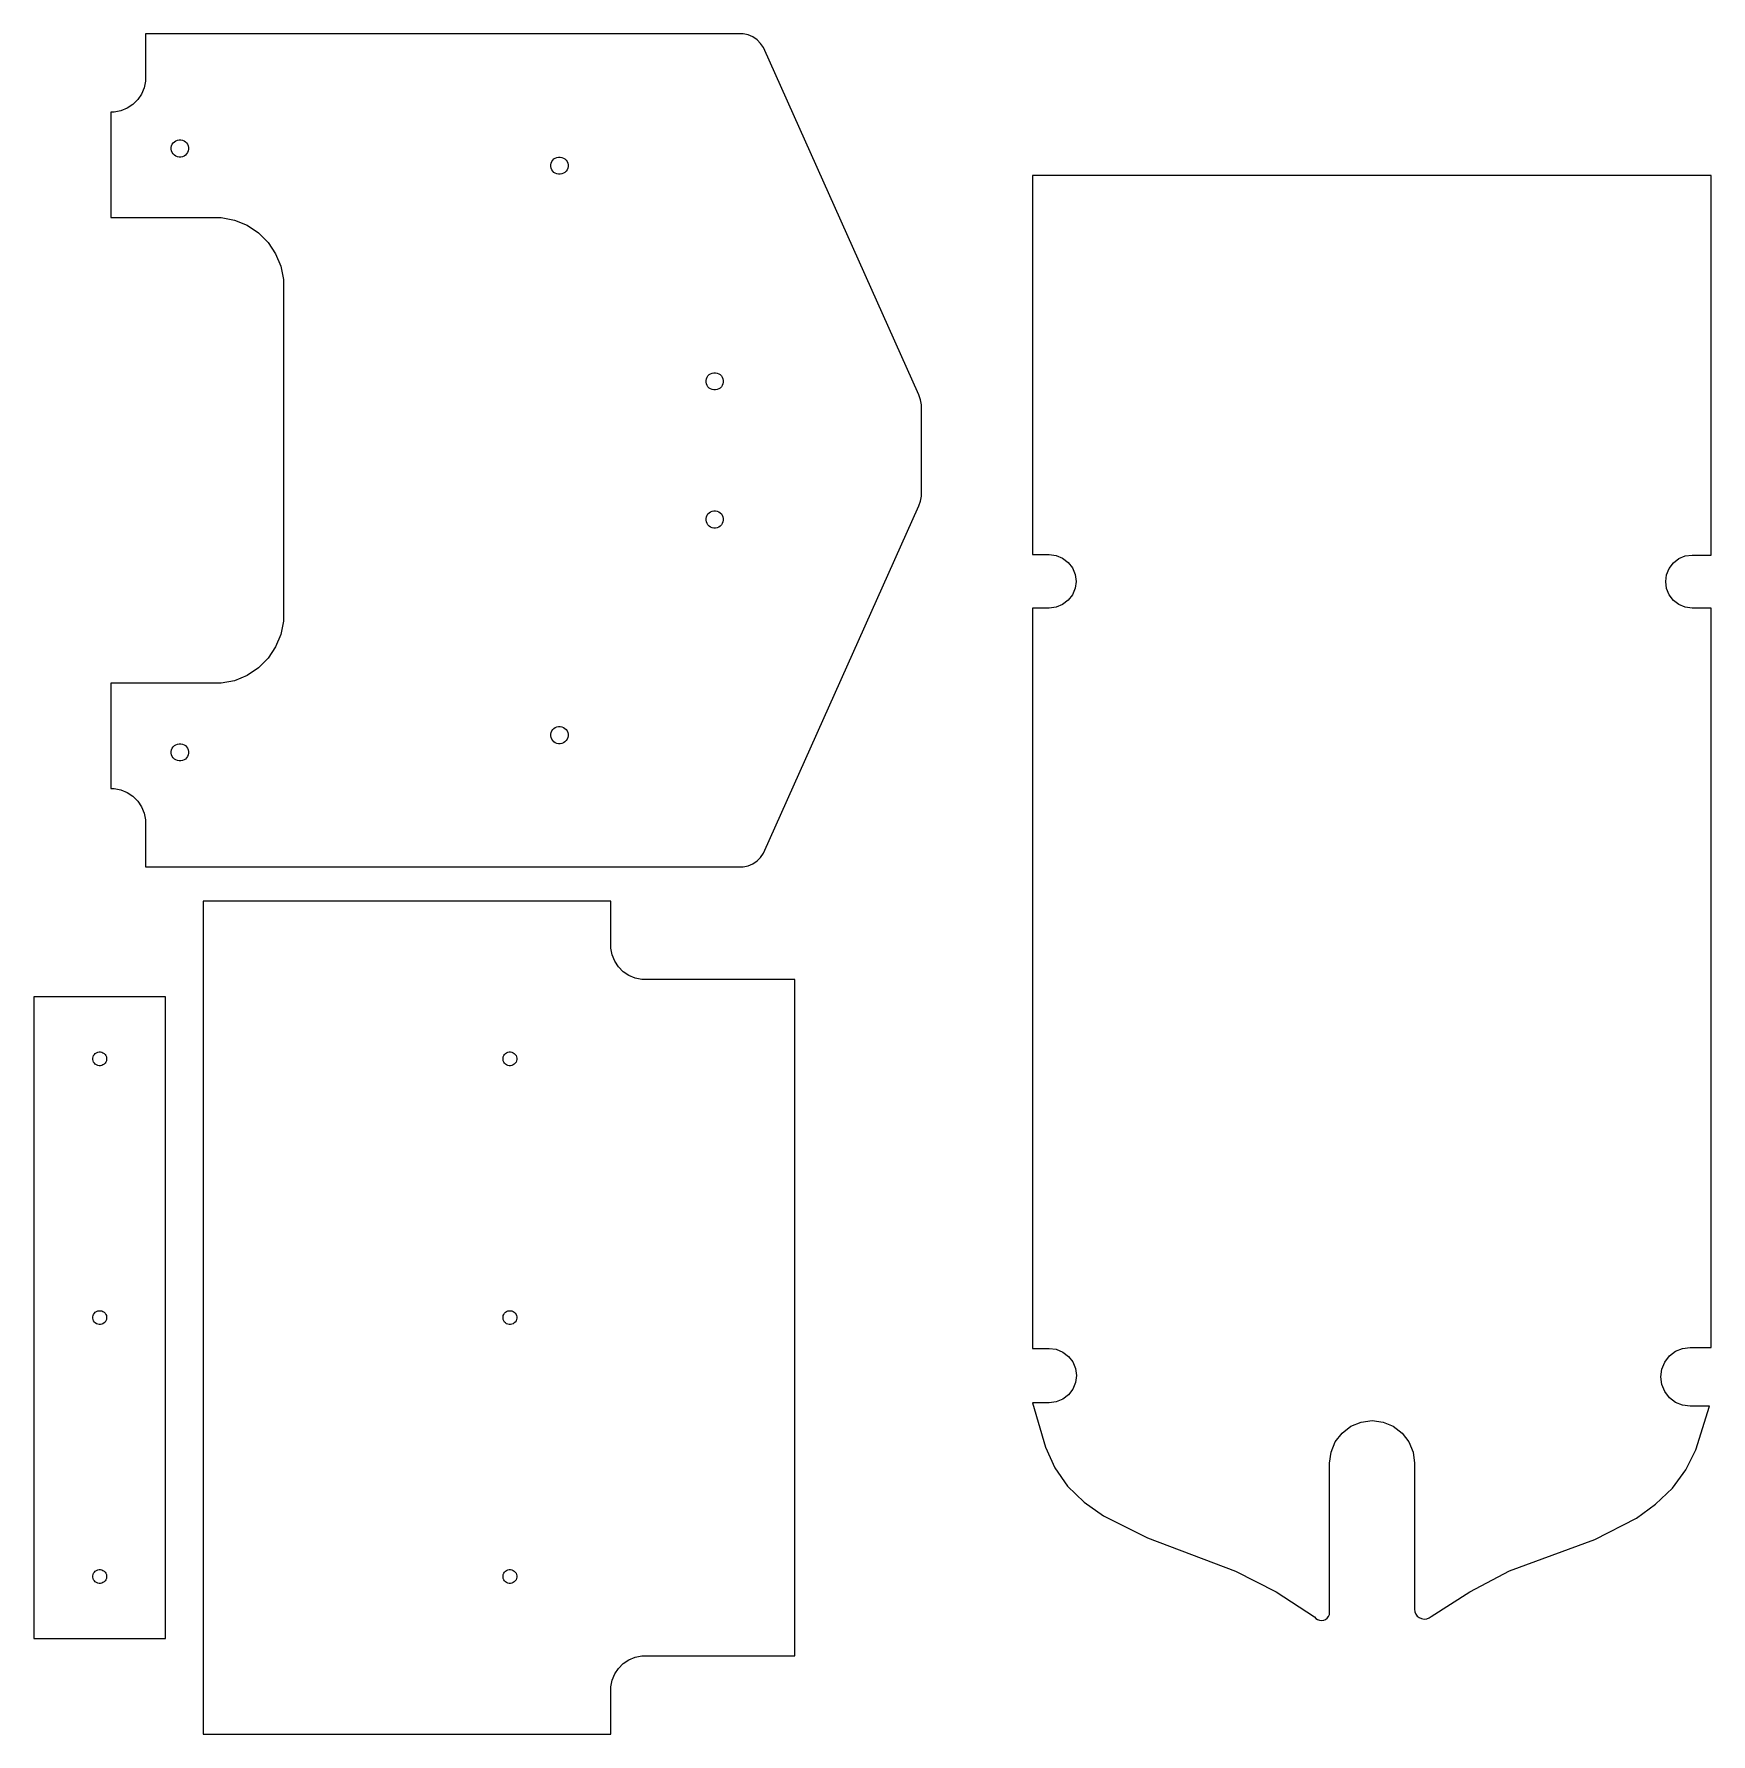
# Model space of a CAD drawing. Header units: metres. Extents: x -276 to 696, y -493 to 493.
import ezdxf

# ---------------------------------------------------------------- set-up
doc = ezdxf.new("R2010")
doc.units = ezdxf.units.M

msp = doc.modelspace()

# ---------------------------------------------------------------- linework, layer by layer
for p, q in [((135.177, 492.6), (-211.3, 492.6)), ((-211.3, 492.6), (-211.3, 465.33)), ((138.075, 492.024), (135.177, 492.6)), ((140.805, 490.893), (138.075, 492.024)), ((143.262, 489.251), (140.805, 490.893)), ((145.351, 487.162), (143.262, 489.251)), ((146.993, 484.705), (145.351, 487.162)), ((236.993, 283.405), (146.993, 484.705)), ((-211.3, 465.33), (-212.069, 461.466)), ((-215.765, 454.551), (-218.551, 451.765)), ((-213.576, 457.826), (-215.765, 454.551)), ((-212.069, 461.466), (-213.576, 457.826)), ((-229.33, 447.3), (-231.3, 447.3)), ((-231.3, 447.3), (-231.3, 386.3)), ((-225.466, 448.069), (-229.33, 447.3)), ((-221.826, 449.576), (-225.466, 448.069)), ((-218.551, 451.765), (-221.826, 449.576)), ((-196.3, 426.792), (-196.108, 427.758)), ((-196.3, 425.808), (-196.3, 426.792)), ((-196.108, 424.842), (-196.3, 425.808)), ((-196.108, 427.758), (-195.731, 428.668)), ((-195.731, 423.932), (-196.108, 424.842)), ((-195.731, 428.668), (-195.184, 429.487)), ((-195.184, 423.113), (-195.731, 423.932)), ((-195.184, 429.487), (-194.487, 430.184)), ((-194.487, 430.184), (-193.668, 430.731)), ((-193.668, 430.731), (-192.758, 431.108)), ((-192.758, 431.108), (-191.792, 431.3)), ((-191.792, 431.3), (-190.808, 431.3)), ((-190.808, 431.3), (-189.842, 431.108)), ((-189.842, 431.108), (-188.932, 430.731)), ((-188.932, 430.731), (-188.113, 430.184)), ((-188.113, 430.184), (-187.416, 429.487)), ((-187.416, 429.487), (-186.869, 428.668)), ((-186.869, 423.932), (-187.416, 423.113)), ((-186.869, 428.668), (-186.492, 427.758)), ((-186.492, 424.842), (-186.869, 423.932)), ((-186.492, 427.758), (-186.3, 426.792)), ((-186.3, 425.808), (-186.492, 424.842)), ((-186.3, 426.792), (-186.3, 425.808)), ((-194.487, 422.416), (-195.184, 423.113)), ((-193.668, 421.869), (-194.487, 422.416)), ((-192.758, 421.492), (-193.668, 421.869)), ((-191.792, 421.3), (-192.758, 421.492)), ((-190.808, 421.3), (-191.792, 421.3)), ((-189.842, 421.492), (-190.808, 421.3)), ((-188.932, 421.869), (-189.842, 421.492)), ((-188.113, 422.416), (-188.932, 421.869)), ((-187.416, 423.113), (-188.113, 422.416)), ((23.7, 416.792), (23.8921, 417.758)), ((23.7, 415.808), (23.7, 416.792)), ((23.8921, 414.842), (23.7, 415.808)), ((23.8921, 417.758), (24.269, 418.668)), ((24.269, 413.932), (23.8921, 414.842)), ((24.269, 418.668), (24.8162, 419.487)), ((24.8162, 413.113), (24.269, 413.932)), ((24.8162, 419.487), (25.5127, 420.184)), ((25.5127, 420.184), (26.3316, 420.731)), ((26.3316, 420.731), (27.2415, 421.108)), ((27.2415, 421.108), (28.2075, 421.3)), ((28.2075, 421.3), (29.1924, 421.3)), ((29.1924, 421.3), (30.1584, 421.108)), ((30.1584, 421.108), (31.0684, 420.731)), ((31.0684, 420.731), (31.8873, 420.184)), ((31.8873, 420.184), (32.5837, 419.487)), ((32.5837, 419.487), (33.1309, 418.668)), ((33.1309, 413.932), (32.5837, 413.113)), ((33.1309, 418.668), (33.5078, 417.758)), ((33.5078, 414.842), (33.1309, 413.932)), ((33.5078, 417.758), (33.7, 416.792)), ((33.7, 415.808), (33.5078, 414.842)), ((33.7, 416.792), (33.7, 415.808)), ((25.5127, 412.416), (24.8162, 413.113)), ((26.3316, 411.869), (25.5127, 412.416)), ((27.2415, 411.492), (26.3316, 411.869)), ((28.2075, 411.3), (27.2415, 411.492)), ((29.1924, 411.3), (28.2075, 411.3)), ((30.1584, 411.492), (29.1924, 411.3)), ((31.0684, 411.869), (30.1584, 411.492)), ((31.8873, 412.416), (31.0684, 411.869)), ((32.5837, 413.113), (31.8873, 412.416)), ((696.305, 410.503), (302.91, 410.503)), ((302.91, 410.503), (302.91, 190.906)), ((696.305, 190.619), (696.305, 410.503)), ((-231.3, 386.3), (-167.36, 386.3)), ((-167.36, 386.3), (-159.632, 384.763)), ((-159.632, 384.763), (-152.353, 381.748)), ((-152.353, 381.748), (-145.801, 377.37)), ((-145.801, 377.37), (-140.23, 371.798)), ((-140.23, 371.798), (-135.852, 365.247)), ((-135.852, 365.247), (-132.837, 357.968)), ((-132.837, 357.968), (-131.3, 350.24)), ((-131.3, 350.24), (-131.3, 152.36)), ((115.513, 295.184), (116.332, 295.731)), ((116.332, 295.731), (117.242, 296.108)), ((117.242, 296.108), (118.208, 296.3)), ((118.208, 296.3), (119.192, 296.3)), ((119.192, 296.3), (120.158, 296.108)), ((120.158, 296.108), (121.068, 295.731)), ((121.068, 295.731), (121.887, 295.184)), ((113.7, 291.792), (113.892, 292.758)), ((113.7, 290.808), (113.7, 291.792)), ((113.892, 289.842), (113.7, 290.808)), ((113.892, 292.758), (114.269, 293.668)), ((114.269, 288.932), (113.892, 289.842)), ((114.269, 293.668), (114.816, 294.487)), ((114.816, 288.113), (114.269, 288.932)), ((114.816, 294.487), (115.513, 295.184)), ((115.513, 287.416), (114.816, 288.113)), ((116.332, 286.869), (115.513, 287.416)), ((117.242, 286.492), (116.332, 286.869)), ((118.208, 286.3), (117.242, 286.492)), ((119.192, 286.3), (118.208, 286.3)), ((120.158, 286.492), (119.192, 286.3)), ((121.068, 286.869), (120.158, 286.492)), ((121.887, 287.416), (121.068, 286.869)), ((121.887, 295.184), (122.584, 294.487)), ((122.584, 288.113), (121.887, 287.416)), ((122.584, 294.487), (123.131, 293.668)), ((123.131, 288.932), (122.584, 288.113)), ((123.131, 293.668), (123.508, 292.758)), ((123.508, 289.842), (123.131, 288.932)), ((123.508, 292.758), (123.7, 291.792)), ((123.7, 290.808), (123.508, 289.842)), ((123.7, 291.792), (123.7, 290.808)), ((238.124, 280.675), (236.993, 283.405)), ((238.7, 277.777), (238.124, 280.675)), ((238.7, 224.823), (238.7, 277.777)), ((146.993, 17.8948), (236.993, 219.195)), ((236.993, 219.195), (238.124, 221.925)), ((238.124, 221.925), (238.7, 224.823)), ((113.7, 211.792), (113.892, 212.758)), ((113.7, 210.808), (113.7, 211.792)), ((113.892, 209.842), (113.7, 210.808)), ((113.892, 212.758), (114.269, 213.668)), ((114.269, 208.932), (113.892, 209.842)), ((114.269, 213.668), (114.816, 214.487)), ((114.816, 208.113), (114.269, 208.932)), ((114.816, 214.487), (115.513, 215.184)), ((115.513, 207.416), (114.816, 208.113)), ((115.513, 215.184), (116.332, 215.731)), ((116.332, 206.869), (115.513, 207.416)), ((116.332, 215.731), (117.242, 216.108)), ((117.242, 216.108), (118.208, 216.3)), ((118.208, 216.3), (119.192, 216.3)), ((119.192, 216.3), (120.158, 216.108)), ((120.158, 216.108), (121.068, 215.731)), ((121.068, 215.731), (121.887, 215.184)), ((121.887, 207.416), (121.068, 206.869)), ((121.887, 215.184), (122.584, 214.487)), ((122.584, 208.113), (121.887, 207.416)), ((122.584, 214.487), (123.131, 213.668)), ((123.131, 208.932), (122.584, 208.113)), ((123.131, 213.668), (123.508, 212.758)), ((123.508, 209.842), (123.131, 208.932)), ((123.508, 212.758), (123.7, 211.792)), ((123.7, 210.808), (123.508, 209.842)), ((123.7, 211.792), (123.7, 210.808)), ((117.242, 206.492), (116.332, 206.869)), ((118.208, 206.3), (117.242, 206.492)), ((119.192, 206.3), (118.208, 206.3)), ((120.158, 206.492), (119.192, 206.3)), ((121.068, 206.869), (120.158, 206.492)), ((302.91, 190.906), (312.673, 190.906)), ((312.673, 190.906), (316.686, 190.377)), ((316.686, 190.377), (320.426, 188.828)), ((320.426, 188.828), (323.638, 186.364)), ((674.53, 186.119), (677.712, 188.56)), ((677.712, 188.56), (681.417, 190.095)), ((681.417, 190.095), (685.393, 190.619)), ((685.393, 190.619), (696.305, 190.619)), ((323.638, 186.364), (326.102, 183.153)), ((326.102, 183.153), (327.651, 179.413)), ((327.651, 179.413), (328.179, 175.4)), ((670.031, 175.256), (670.554, 179.232)), ((670.554, 179.232), (672.089, 182.937)), ((672.089, 182.937), (674.53, 186.119)), ((326.102, 167.647), (323.638, 164.435)), ((327.651, 171.386), (326.102, 167.647)), ((328.179, 175.4), (327.651, 171.386)), ((670.554, 171.28), (670.031, 175.256)), ((672.089, 167.575), (670.554, 171.28)), ((674.53, 164.393), (672.089, 167.575)), ((312.673, 159.894), (302.91, 159.894)), ((302.91, 159.894), (302.91, -269.107)), ((316.686, 160.422), (312.673, 159.894)), ((320.426, 161.971), (316.686, 160.422)), ((323.638, 164.435), (320.426, 161.971)), ((677.712, 161.952), (674.53, 164.393)), ((681.417, 160.417), (677.712, 161.952)), ((685.393, 159.894), (681.417, 160.417)), ((696.305, 159.894), (685.393, 159.894)), ((696.305, -268.533), (696.305, 159.894)), ((-131.3, 152.36), (-132.837, 144.632)), ((-132.837, 144.632), (-135.852, 137.353)), ((-140.23, 130.801), (-145.801, 125.23)), ((-135.852, 137.353), (-140.23, 130.801)), ((-152.353, 120.852), (-159.632, 117.837)), ((-145.801, 125.23), (-152.353, 120.852)), ((-167.36, 116.3), (-231.3, 116.3)), ((-231.3, 116.3), (-231.3, 55.3)), ((-159.632, 117.837), (-167.36, 116.3)), ((23.8921, 87.7584), (24.269, 88.6684)), ((24.269, 88.6684), (24.8162, 89.4873)), ((24.8162, 89.4873), (25.5127, 90.1837)), ((25.5127, 90.1837), (26.3316, 90.7309)), ((26.3316, 90.7309), (27.2415, 91.1078)), ((27.2415, 91.1078), (28.2075, 91.3)), ((28.2075, 91.3), (29.1924, 91.3)), ((29.1924, 91.3), (30.1584, 91.1078)), ((30.1584, 91.1078), (31.0684, 90.7309)), ((31.0684, 90.7309), (31.8873, 90.1837)), ((31.8873, 90.1837), (32.5837, 89.4873)), ((32.5837, 89.4873), (33.1309, 88.6684)), ((33.1309, 88.6684), (33.5078, 87.7584)), ((-195.731, 78.6684), (-195.184, 79.4873)), ((-195.184, 79.4873), (-194.487, 80.1837)), ((-194.487, 80.1837), (-193.668, 80.7309)), ((-193.668, 80.7309), (-192.758, 81.1078)), ((-192.758, 81.1078), (-191.792, 81.3)), ((-191.792, 81.3), (-190.808, 81.3)), ((-190.808, 81.3), (-189.842, 81.1078)), ((-189.842, 81.1078), (-188.932, 80.7309)), ((-188.932, 80.7309), (-188.113, 80.1837)), ((-188.113, 80.1837), (-187.416, 79.4873)), ((-187.416, 79.4873), (-186.869, 78.6684)), ((23.7, 86.7924), (23.8921, 87.7584)), ((23.7, 85.8075), (23.7, 86.7924)), ((23.8921, 84.8416), (23.7, 85.8075)), ((24.269, 83.9316), (23.8921, 84.8416)), ((24.8162, 83.1127), (24.269, 83.9316)), ((25.5127, 82.4162), (24.8162, 83.1127)), ((26.3316, 81.869), (25.5127, 82.4162)), ((27.2415, 81.4921), (26.3316, 81.869)), ((28.2075, 81.3), (27.2415, 81.4921)), ((29.1924, 81.3), (28.2075, 81.3)), ((30.1584, 81.4921), (29.1924, 81.3)), ((31.0684, 81.869), (30.1584, 81.4921)), ((31.8873, 82.4162), (31.0684, 81.869)), ((32.5837, 83.1127), (31.8873, 82.4162)), ((33.1309, 83.9316), (32.5837, 83.1127)), ((33.5078, 84.8416), (33.1309, 83.9316)), ((33.5078, 87.7584), (33.7, 86.7924)), ((33.7, 85.8075), (33.5078, 84.8416)), ((33.7, 86.7924), (33.7, 85.8075)), ((-196.3, 76.7924), (-196.108, 77.7584)), ((-196.3, 75.8075), (-196.3, 76.7924)), ((-196.108, 74.8416), (-196.3, 75.8075)), ((-196.108, 77.7584), (-195.731, 78.6684)), ((-195.731, 73.9316), (-196.108, 74.8416)), ((-195.184, 73.1127), (-195.731, 73.9316)), ((-194.487, 72.4162), (-195.184, 73.1127)), ((-193.668, 71.869), (-194.487, 72.4162)), ((-192.758, 71.4921), (-193.668, 71.869)), ((-191.792, 71.3), (-192.758, 71.4921)), ((-190.808, 71.3), (-191.792, 71.3)), ((-189.842, 71.4921), (-190.808, 71.3)), ((-188.932, 71.869), (-189.842, 71.4921)), ((-188.113, 72.4162), (-188.932, 71.869)), ((-187.416, 73.1127), (-188.113, 72.4162)), ((-186.869, 73.9316), (-187.416, 73.1127)), ((-186.869, 78.6684), (-186.492, 77.7584)), ((-186.492, 74.8416), (-186.869, 73.9316)), ((-186.492, 77.7584), (-186.3, 76.7924)), ((-186.3, 75.8075), (-186.492, 74.8416)), ((-186.3, 76.7924), (-186.3, 75.8075)), ((-231.3, 55.3), (-229.33, 55.3)), ((-229.33, 55.3), (-225.466, 54.5314)), ((-225.466, 54.5314), (-221.826, 53.0237)), ((-221.826, 53.0237), (-218.551, 50.835)), ((-218.551, 50.835), (-215.765, 48.0492)), ((-215.765, 48.0492), (-213.576, 44.7735)), ((-213.576, 44.7735), (-212.069, 41.1338)), ((-212.069, 41.1338), (-211.3, 37.2698)), ((-211.3, 37.2698), (-211.3, 10)), ((-211.3, 10), (135.177, 10)), ((135.177, 10), (138.075, 10.5764)), ((138.075, 10.5764), (140.805, 11.7072)), ((140.805, 11.7072), (143.262, 13.3487)), ((143.262, 13.3487), (145.351, 15.438)), ((145.351, 15.438), (146.993, 17.8948)), ((58.5, -10), (-177.8, -10)), ((-177.8, -10), (-177.8, -492.6)), ((58.5, -37.2698), (58.5, -10)), ((59.2686, -41.1338), (58.5, -37.2698)), ((60.7762, -44.7735), (59.2686, -41.1338)), ((62.965, -48.0492), (60.7762, -44.7735)), ((65.7507, -50.835), (62.965, -48.0492)), ((69.0265, -53.0237), (65.7507, -50.835)), ((72.6662, -54.5314), (69.0265, -53.0237)), ((76.5302, -55.3), (72.6662, -54.5314)), ((165.1, -55.3), (76.5302, -55.3)), ((165.1, -447.3), (165.1, -55.3)), ((-199.7, -65.3), (-275.9, -65.3)), ((-275.9, -65.3), (-275.9, -437.3)), ((-199.7, -437.3), (-199.7, -65.3)), ((-240.907, -98.7501), (-240.35, -98.193)), ((-240.35, -98.193), (-239.695, -97.7552)), ((-239.695, -97.7552), (-238.967, -97.4537)), ((-238.967, -97.4537), (-238.194, -97.3)), ((-238.194, -97.3), (-237.406, -97.3)), ((-237.406, -97.3), (-236.633, -97.4537)), ((-236.633, -97.4537), (-235.905, -97.7552)), ((-235.905, -97.7552), (-235.25, -98.193)), ((-235.25, -98.193), (-234.693, -98.7501)), ((-3.10698, -98.7501), (-2.54984, -98.193)), ((-2.54984, -98.193), (-1.89468, -97.7552)), ((-1.89468, -97.7552), (-1.16673, -97.4537)), ((-1.16673, -97.4537), (-0.39394, -97.3)), ((-0.39394, -97.3), (0.39395, -97.3)), ((0.39395, -97.3), (1.16675, -97.4537)), ((1.16675, -97.4537), (1.8947, -97.7552)), ((1.8947, -97.7552), (2.54985, -98.193)), ((2.54985, -98.193), (3.10699, -98.7501)), ((-241.8, -100.906), (-241.646, -100.133)), ((-241.8, -101.694), (-241.8, -100.906)), ((-241.646, -102.467), (-241.8, -101.694)), ((-241.646, -100.133), (-241.345, -99.4053)), ((-241.345, -103.195), (-241.646, -102.467)), ((-241.345, -99.4053), (-240.907, -98.7501)), ((-240.907, -103.85), (-241.345, -103.195)), ((-240.35, -104.407), (-240.907, -103.85)), ((-239.695, -104.845), (-240.35, -104.407)), ((-238.967, -105.146), (-239.695, -104.845)), ((-238.194, -105.3), (-238.967, -105.146)), ((-237.406, -105.3), (-238.194, -105.3)), ((-236.633, -105.146), (-237.406, -105.3)), ((-235.905, -104.845), (-236.633, -105.146)), ((-235.25, -104.407), (-235.905, -104.845)), ((-234.693, -103.85), (-235.25, -104.407)), ((-234.693, -98.7501), (-234.255, -99.4053)), ((-234.255, -103.195), (-234.693, -103.85)), ((-234.255, -99.4053), (-233.954, -100.133)), ((-233.954, -102.467), (-234.255, -103.195)), ((-233.954, -100.133), (-233.8, -100.906)), ((-233.8, -101.694), (-233.954, -102.467)), ((-233.8, -100.906), (-233.8, -101.694)), ((-3.99998, -100.906), (-3.84625, -100.133)), ((-3.99998, -101.694), (-3.99998, -100.906)), ((-3.84625, -102.467), (-3.99998, -101.694)), ((-3.84625, -100.133), (-3.54472, -99.4053)), ((-3.54472, -103.195), (-3.84625, -102.467)), ((-3.54472, -99.4053), (-3.10698, -98.7501)), ((-3.10698, -103.85), (-3.54472, -103.195)), ((-2.54984, -104.407), (-3.10698, -103.85)), ((-1.89468, -104.845), (-2.54984, -104.407)), ((-1.16673, -105.146), (-1.89468, -104.845)), ((-0.39394, -105.3), (-1.16673, -105.146)), ((0.39395, -105.3), (-0.39394, -105.3)), ((1.16675, -105.146), (0.39395, -105.3)), ((1.8947, -104.845), (1.16675, -105.146)), ((2.54985, -104.407), (1.8947, -104.845)), ((3.10699, -103.85), (2.54985, -104.407)), ((3.10699, -98.7501), (3.54474, -99.4053)), ((3.54474, -103.195), (3.10699, -103.85)), ((3.54474, -99.4053), (3.84627, -100.133)), ((3.84627, -102.467), (3.54474, -103.195)), ((3.84627, -100.133), (4, -100.906)), ((3.99998, -101.694), (3.84627, -102.467)), ((4, -100.906), (3.99998, -101.694)), ((-241.8, -250.906), (-241.646, -250.133)), ((-241.8, -251.694), (-241.8, -250.906)), ((-241.646, -252.467), (-241.8, -251.694)), ((-241.646, -250.133), (-241.345, -249.405)), ((-241.345, -253.195), (-241.646, -252.467)), ((-241.345, -249.405), (-240.907, -248.75)), ((-240.907, -253.85), (-241.345, -253.195)), ((-240.907, -248.75), (-240.35, -248.193)), ((-240.35, -254.407), (-240.907, -253.85)), ((-240.35, -248.193), (-239.695, -247.755)), ((-239.695, -254.845), (-240.35, -254.407)), ((-239.695, -247.755), (-238.967, -247.454)), ((-238.967, -255.146), (-239.695, -254.845)), ((-238.967, -247.454), (-238.194, -247.3)), ((-238.194, -255.3), (-238.967, -255.146)), ((-238.194, -247.3), (-237.406, -247.3)), ((-237.406, -255.3), (-238.194, -255.3)), ((-237.406, -247.3), (-236.633, -247.454)), ((-236.633, -255.146), (-237.406, -255.3)), ((-236.633, -247.454), (-235.905, -247.755)), ((-235.905, -254.845), (-236.633, -255.146)), ((-235.905, -247.755), (-235.25, -248.193)), ((-235.25, -254.407), (-235.905, -254.845)), ((-235.25, -248.193), (-234.693, -248.75)), ((-234.693, -253.85), (-235.25, -254.407)), ((-234.693, -248.75), (-234.255, -249.405)), ((-234.255, -253.195), (-234.693, -253.85)), ((-234.255, -249.405), (-233.954, -250.133)), ((-233.954, -252.467), (-234.255, -253.195)), ((-233.954, -250.133), (-233.8, -250.906)), ((-233.8, -251.694), (-233.954, -252.467)), ((-233.8, -250.906), (-233.8, -251.694)), ((-4, -250.906), (-3.84625, -250.133)), ((-4, -251.694), (-4, -250.906)), ((-3.84627, -252.467), (-4, -251.694)), ((-3.54474, -253.195), (-3.84627, -252.467)), ((-3.84625, -250.133), (-3.54472, -249.405)), ((-3.10699, -253.85), (-3.54474, -253.195)), ((-3.54472, -249.405), (-3.10698, -248.75)), ((-2.54985, -254.407), (-3.10699, -253.85)), ((-3.10698, -248.75), (-2.54984, -248.193)), ((-1.8947, -254.845), (-2.54985, -254.407)), ((-2.54984, -248.193), (-1.89468, -247.755)), ((-1.16675, -255.146), (-1.8947, -254.845)), ((-1.89468, -247.755), (-1.16673, -247.454)), ((-0.39395, -255.3), (-1.16675, -255.146)), ((-1.16673, -247.454), (-0.39394, -247.3)), ((0.39394, -255.3), (-0.39395, -255.3)), ((-0.39394, -247.3), (0.39395, -247.3)), ((1.16673, -255.146), (0.39394, -255.3)), ((0.39395, -247.3), (1.16675, -247.454)), ((1.89468, -254.845), (1.16673, -255.146)), ((1.16675, -247.454), (1.8947, -247.755)), ((2.54984, -254.407), (1.89468, -254.845)), ((1.8947, -247.755), (2.54985, -248.193)), ((3.10698, -253.85), (2.54984, -254.407)), ((2.54985, -248.193), (3.10699, -248.75)), ((3.54472, -253.195), (3.10698, -253.85)), ((3.10699, -248.75), (3.54474, -249.405)), ((3.84625, -252.467), (3.54472, -253.195)), ((3.54474, -249.405), (3.84627, -250.133)), ((3.99998, -251.694), (3.84625, -252.467)), ((3.84627, -250.133), (4, -250.906)), ((4, -250.906), (3.99998, -251.694)), ((302.91, -269.107), (312.673, -269.108)), ((312.673, -269.108), (316.761, -269.646)), ((316.761, -269.646), (320.57, -271.223)), ((320.57, -271.223), (323.841, -273.733)), ((323.841, -273.733), (326.351, -277.004)), ((669.448, -277.076), (672.163, -273.537)), ((672.163, -273.537), (675.702, -270.822)), ((675.702, -270.822), (679.822, -269.115)), ((679.822, -269.115), (684.244, -268.533)), ((684.244, -268.533), (696.305, -268.533)), ((326.351, -277.004), (327.928, -280.813)), ((327.928, -280.813), (328.466, -284.901)), ((328.466, -284.901), (327.928, -288.988)), ((667.159, -285.619), (667.741, -281.197)), ((667.741, -290.041), (667.159, -285.619)), ((667.741, -281.197), (669.448, -277.076)), ((326.351, -292.797), (323.841, -296.068)), ((327.928, -288.988), (326.351, -292.797)), ((669.448, -294.161), (667.741, -290.041)), ((672.163, -297.7), (669.448, -294.161)), ((312.673, -300.694), (302.91, -300.694)), ((302.91, -300.694), (310.568, -326.424)), ((316.761, -300.156), (312.673, -300.694)), ((320.57, -298.578), (316.761, -300.156)), ((323.841, -296.068), (320.57, -298.578)), ((675.702, -300.415), (672.163, -297.7)), ((679.822, -302.122), (675.702, -300.415)), ((684.244, -302.704), (679.822, -302.122)), ((695.443, -302.704), (684.244, -302.704)), ((687.523, -327.93), (695.443, -302.704)), ((482.409, -318.167), (487.507, -314.256)), ((487.507, -314.256), (493.443, -311.797)), ((493.443, -311.797), (499.814, -310.958)), ((499.814, -310.958), (506.185, -311.797)), ((506.185, -311.797), (512.121, -314.256)), ((512.121, -314.256), (517.219, -318.167)), ((476.039, -329.202), (478.498, -323.265)), ((478.498, -323.265), (482.409, -318.167)), ((517.219, -318.167), (521.131, -323.265)), ((521.131, -323.265), (523.59, -329.202)), ((310.568, -326.424), (315.984, -338.291)), ((475.2, -335.572), (476.039, -329.202)), ((523.59, -329.202), (524.428, -335.572)), ((681.743, -339.574), (687.523, -327.93)), ((315.984, -338.291), (323.301, -348.962)), ((475.2, -422.167), (475.2, -335.572)), ((524.428, -335.572), (524.428, -420.256)), ((673.908, -350.096), (681.743, -339.574)), ((323.301, -348.962), (332.817, -358.202)), ((664.213, -359.397), (673.908, -350.096)), ((332.817, -358.202), (344.076, -366.146)), ((653.148, -367.47), (664.213, -359.397)), ((344.076, -366.146), (369.603, -378.885)), ((628.86, -379.936), (653.148, -367.47)), ((369.603, -378.885), (420.667, -398.208)), ((579.538, -398.073), (628.86, -379.936)), ((-241.8, -400.906), (-241.646, -400.133)), ((-241.8, -401.694), (-241.8, -400.906)), ((-241.646, -402.467), (-241.8, -401.694)), ((-241.646, -400.133), (-241.345, -399.405)), ((-241.345, -403.195), (-241.646, -402.467)), ((-241.345, -399.405), (-240.907, -398.75)), ((-240.907, -403.85), (-241.345, -403.195)), ((-240.907, -398.75), (-240.35, -398.193)), ((-240.35, -404.407), (-240.907, -403.85)), ((-240.35, -398.193), (-239.695, -397.755)), ((-239.695, -397.755), (-238.967, -397.454)), ((-238.967, -397.454), (-238.194, -397.3)), ((-238.194, -397.3), (-237.406, -397.3)), ((-237.406, -397.3), (-236.633, -397.454)), ((-236.633, -397.454), (-235.905, -397.755)), ((-235.905, -397.755), (-235.25, -398.193)), ((-235.25, -398.193), (-234.693, -398.75)), ((-234.693, -403.85), (-235.25, -404.407)), ((-234.693, -398.75), (-234.255, -399.405)), ((-234.255, -403.195), (-234.693, -403.85)), ((-234.255, -399.405), (-233.954, -400.133)), ((-233.954, -402.467), (-234.255, -403.195)), ((-233.954, -400.133), (-233.8, -400.906)), ((-233.8, -401.694), (-233.954, -402.467)), ((-233.8, -400.906), (-233.8, -401.694)), ((-4, -400.906), (-3.84627, -400.133)), ((-4, -401.694), (-4, -400.906)), ((-3.84627, -402.467), (-4, -401.694)), ((-3.84627, -400.133), (-3.54474, -399.405)), ((-3.54474, -403.195), (-3.84627, -402.467)), ((-3.54474, -399.405), (-3.10699, -398.75)), ((-3.10699, -403.85), (-3.54474, -403.195)), ((-3.10699, -398.75), (-2.54985, -398.193)), ((-2.54985, -404.407), (-3.10699, -403.85)), ((-2.54985, -398.193), (-1.8947, -397.755)), ((-1.8947, -397.755), (-1.16675, -397.454)), ((-1.16675, -397.454), (-0.39395, -397.3)), ((-0.39395, -397.3), (0.39394, -397.3)), ((0.39394, -397.3), (1.16673, -397.454)), ((1.16673, -397.454), (1.89468, -397.755)), ((1.89468, -397.755), (2.54984, -398.193)), ((2.54984, -398.193), (3.10698, -398.75)), ((3.10698, -403.85), (2.54984, -404.407)), ((3.10698, -398.75), (3.54472, -399.405)), ((3.54472, -403.195), (3.10698, -403.85)), ((3.54472, -399.405), (3.84625, -400.133)), ((3.84625, -402.467), (3.54472, -403.195)), ((3.84625, -400.133), (3.99998, -400.906)), ((3.99997, -401.694), (3.84625, -402.467)), ((3.99998, -400.906), (3.99997, -401.694)), ((420.667, -398.208), (444.148, -410.118)), ((556.407, -410.29), (579.538, -398.073)), ((-239.695, -404.845), (-240.35, -404.407)), ((-238.967, -405.146), (-239.695, -404.845)), ((-238.194, -405.3), (-238.967, -405.146)), ((-237.406, -405.3), (-238.194, -405.3)), ((-236.633, -405.146), (-237.406, -405.3)), ((-235.905, -404.845), (-236.633, -405.146)), ((-235.25, -404.407), (-235.905, -404.845)), ((-1.8947, -404.845), (-2.54985, -404.407)), ((-1.16675, -405.146), (-1.8947, -404.845)), ((-0.39395, -405.3), (-1.16675, -405.146)), ((0.39394, -405.3), (-0.39395, -405.3)), ((1.16673, -405.146), (0.39394, -405.3)), ((1.89468, -404.845), (1.16673, -405.146)), ((2.54984, -404.407), (1.89468, -404.845)), ((444.148, -410.118), (466.52, -424.641)), ((534.038, -424.46), (556.407, -410.29)), ((474.586, -424.487), (475.044, -423.367)), ((475.044, -423.367), (475.2, -422.167)), ((524.428, -420.256), (524.617, -421.713)), ((524.617, -421.713), (525.17, -423.075)), ((525.17, -423.075), (526.052, -424.25)), ((466.52, -424.641), (467.285, -425.579)), ((467.285, -425.579), (468.265, -426.289)), ((468.265, -426.289), (469.394, -426.725)), ((469.394, -426.725), (470.597, -426.859)), ((470.597, -426.859), (471.794, -426.68)), ((471.794, -426.68), (472.905, -426.2)), ((472.905, -426.2), (473.857, -425.453)), ((473.857, -425.453), (474.586, -424.487)), ((526.052, -424.25), (527.204, -425.163)), ((527.204, -425.163), (528.551, -425.752)), ((528.551, -425.752), (530.003, -425.978)), ((530.003, -425.978), (531.465, -425.828)), ((531.465, -425.828), (532.84, -425.311)), ((532.84, -425.311), (534.038, -424.46)), ((-275.9, -437.3), (-199.7, -437.3)), ((62.965, -454.551), (65.7507, -451.765)), ((65.7507, -451.765), (69.0264, -449.576)), ((69.0264, -449.576), (72.6662, -448.069)), ((72.6662, -448.069), (76.5302, -447.3)), ((76.5302, -447.3), (165.1, -447.3)), ((58.5, -465.33), (59.2686, -461.466)), ((59.2686, -461.466), (60.7762, -457.826)), ((60.7762, -457.826), (62.965, -454.551)), ((58.5, -492.6), (58.5, -465.33)), ((-177.8, -492.6), (58.5, -492.6))]:
    msp.add_line(p, q)

doc.saveas('drawing.dxf')
